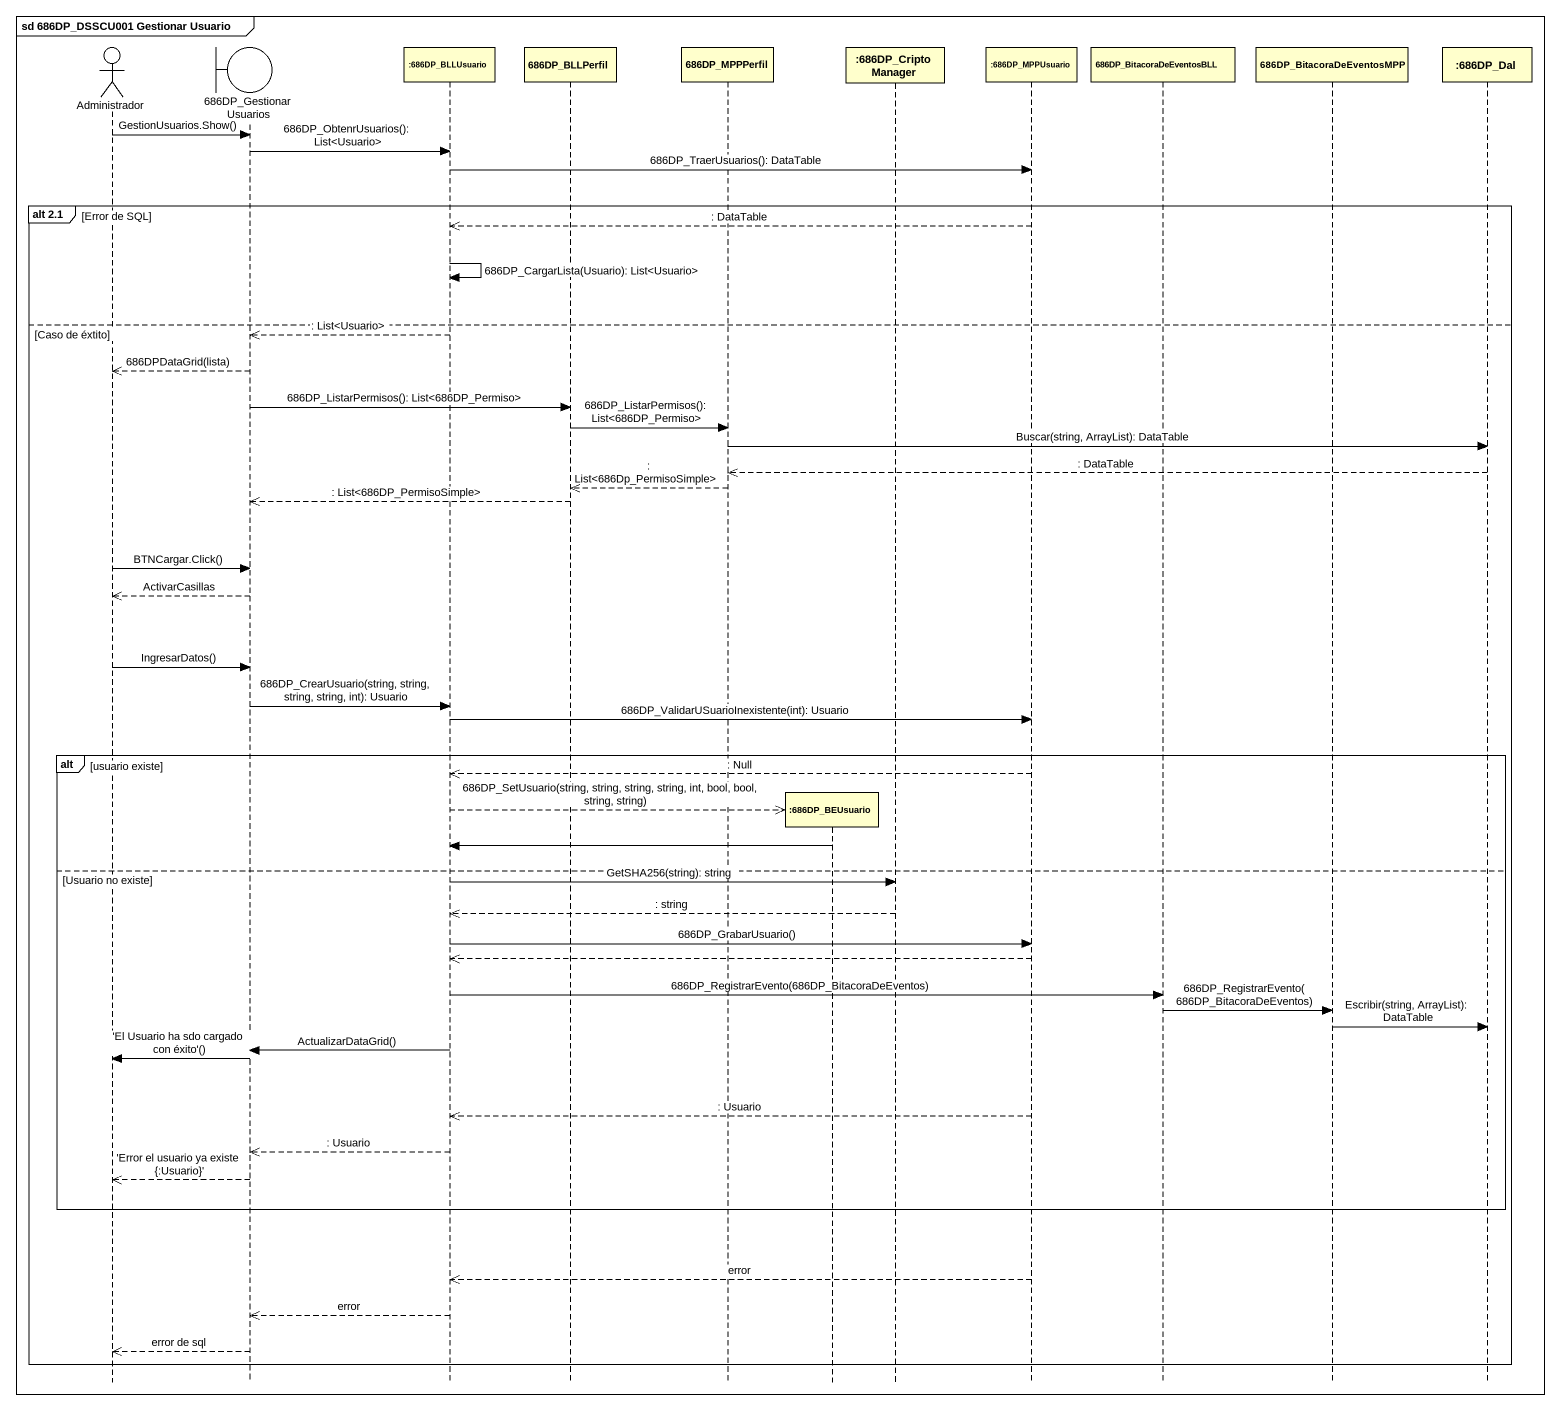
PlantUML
@startuml
mainframe sd 686DP_DSSCU001 Gestionar Usuario
hide footbox
actor Administrador
boundary "686DP_Gestionar Usuarios" as b686DP_Gestionar_Usuarios
participant ":686DP_BLLUsuario" as o686DP_BLLUsuario
participant "686DP_BLLPerfil" as c686DP_BLLPerfil
participant "686DP_MPPPerfil" as c686DP_MPPPerfil
participant ":686DP_BEUsuario" as o686DP_BEUsuario
participant ":686DP_CriptoManager" as o686DP_CriptoManager
participant ":686DP_MPPUsuario" as o686DP_MPPUsuario
participant "686DP_BitacoraDeEventosBLL" as c686DP_BitacoraDeEventosBLL
participant "686DP_BitacoraDeEventosMPP" as c686DP_BitacoraDeEventosMPP
participant ":686DP_Dal" as o686DP_Dal

Administrador -> b686DP_Gestionar_Usuarios : GestionUsuarios.Show()
b686DP_Gestionar_Usuarios -> o686DP_BLLUsuario : 686DP_ObtenrUsuarios(): List<Usuario>
o686DP_BLLUsuario -> o686DP_MPPUsuario : 686DP_TraerUsuarios(): DataTable
group alt 2.1 [Error de SQL]
  o686DP_MPPUsuario -->> o686DP_BLLUsuario : : DataTable
  o686DP_BLLUsuario -> o686DP_BLLUsuario : 686DP_CargarLista(Usuario): List<Usuario>
else Caso de éxtito
  o686DP_BLLUsuario -->> b686DP_Gestionar_Usuarios : : List<Usuario>
  b686DP_Gestionar_Usuarios -->> Administrador : 686DPDataGrid(lista)
  b686DP_Gestionar_Usuarios -> c686DP_BLLPerfil : 686DP_ListarPermisos(): List<686DP_Permiso>
  c686DP_BLLPerfil -> c686DP_MPPPerfil : 686DP_ListarPermisos(): List<686DP_Permiso>
  c686DP_MPPPerfil -> o686DP_Dal : Buscar(string, ArrayList): DataTable
  o686DP_Dal -->> c686DP_MPPPerfil : : DataTable
  c686DP_MPPPerfil -->> c686DP_BLLPerfil : : List<686Dp_PermisoSimple>
  c686DP_BLLPerfil -->> b686DP_Gestionar_Usuarios : : List<686DP_PermisoSimple>
  Administrador -> b686DP_Gestionar_Usuarios : BTNCargar.Click()
  b686DP_Gestionar_Usuarios -->> Administrador : ActivarCasillas
  Administrador -> b686DP_Gestionar_Usuarios : IngresarDatos()
  b686DP_Gestionar_Usuarios -> o686DP_BLLUsuario : 686DP_CrearUsuario(string, string, string, string, int): Usuario
  o686DP_BLLUsuario -> o686DP_MPPUsuario : 686DP_ValidarUSuarioInexistente(int): Usuario
  alt usuario existe
    o686DP_MPPUsuario -->> o686DP_BLLUsuario : : Null
    o686DP_BLLUsuario -->> o686DP_BEUsuario ** : 686DP_SetUsuario(string, string, string, string, int, bool, bool, string, string)
    o686DP_BEUsuario -> o686DP_BLLUsuario
  else Usuario no existe
    o686DP_BLLUsuario -> o686DP_CriptoManager : GetSHA256(string): string
    o686DP_CriptoManager -->> o686DP_BLLUsuario : : string
    o686DP_BLLUsuario -> o686DP_MPPUsuario : 686DP_GrabarUsuario()
    o686DP_MPPUsuario -->> o686DP_BLLUsuario
    o686DP_BLLUsuario -> c686DP_BitacoraDeEventosBLL : 686DP_RegistrarEvento(686DP_BitacoraDeEventos)
    c686DP_BitacoraDeEventosBLL -> c686DP_BitacoraDeEventosMPP : 686DP_RegistrarEvento(686DP_BitacoraDeEventos)
    c686DP_BitacoraDeEventosMPP -> o686DP_Dal : Escribir(string, ArrayList): DataTable
    o686DP_BLLUsuario -> b686DP_Gestionar_Usuarios : ActualizarDataGrid()
    b686DP_Gestionar_Usuarios -> Administrador : 'El Usuario ha sdo cargado con éxito'()
    o686DP_MPPUsuario -->> o686DP_BLLUsuario : : Usuario
    o686DP_BLLUsuario -->> b686DP_Gestionar_Usuarios : : Usuario
    b686DP_Gestionar_Usuarios -->> Administrador : 'Error el usuario ya existe {:Usuario}'
  end
  o686DP_MPPUsuario -->> o686DP_BLLUsuario : error
  o686DP_BLLUsuario -->> b686DP_Gestionar_Usuarios : error
  b686DP_Gestionar_Usuarios -->> Administrador : error de sql
end
@enduml
